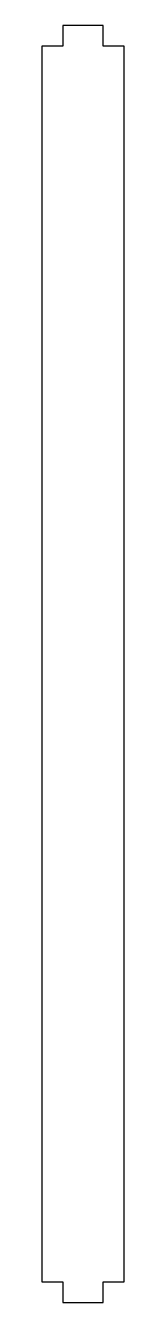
# Model space of a CAD drawing. Header units: millimetres. Extents: x 98 to 118, y -310 to 0.
import ezdxf

# ---------------------------------------------------------------- set-up
doc = ezdxf.new("R2010")
doc.units = ezdxf.units.MM

msp = doc.modelspace()

# ---------------------------------------------------------------- linework, layer by layer
at = {"color": 7, "linetype": 'Continuous', "lineweight": 25}
for p, q in [((112.4, 0), (102.6, 0)), ((102.6, 0), (102.6, -5)), ((112.4, -5), (112.4, 0)), ((102.6, -5), (97.5, -5)), ((97.5, -5), (97.5, -305)), ((117.5, -5), (112.4, -5)), ((117.5, -305), (117.5, -5)), ((97.5, -305), (102.6, -305)), ((102.6, -305), (102.6, -310)), ((112.4, -310), (112.4, -305)), ((112.4, -305), (117.5, -305)), ((102.6, -310), (112.4, -310))]:
    msp.add_line(p, q, dxfattribs=at)

doc.saveas('drawing.dxf')
